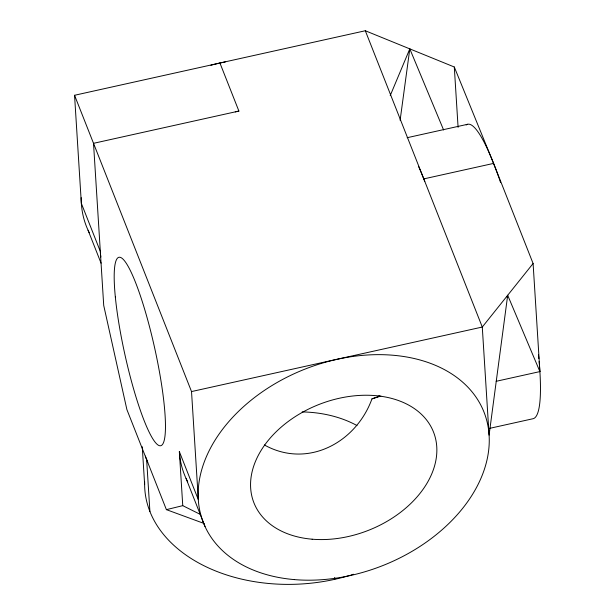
<?xml version="1.0" encoding="UTF-8"?>
<svg xmlns="http://www.w3.org/2000/svg" width="615" height="615" viewBox="0 0 615 615"><rect width="100%" height="100%" fill="white"/><g stroke="black" fill="none" stroke-linecap="round" stroke-linejoin="round"><path stroke-width="0.92" d="M496.167 381.3L539.901 371.591L507.69 295.269L489.086 435.128L482.283 327.042L365.31 30.75L74.553 95.279L81.349 203.365L100.322 251.412A150.806 105.649 -21.5 0 0 100.46 253.288M400.119 120.256L409.805 48.869L443.599 129.965M506.968 297.037L507.69 295.269M390.218 95.617L409.805 48.869M379.324 395.599L377.887 396.744L371.967 398.858C356.123 442.7 307.462 468.945 264.365 444.96M365.31 30.75L454.293 66.997L493.584 163.406L533.097 263.504L482.283 327.042L191.526 391.571L74.553 95.279M371.967 398.858L380.862 396.075M219.932 63.014L238.897 111.061L93.518 143.326L103.72 305.455L126.882 409.544L166.396 509.643L182.755 505.653L200.713 514.594M407.153 137.706L467.631 124.284M423.796 178.896L493.584 163.406M489.402 428.409L533.136 418.7A150.806 23.808 77.5 0 0 539.124 361.466M166.396 509.643L204.095 523.473M182.755 505.653L179.357 451.61L198.322 499.657L191.526 391.571M88.068 230.241L101.06 263.159M186.068 478.485L205.041 526.532M533.097 263.504L539.901 371.591M454.293 66.997L458.09 127.336M334.683 577.423L334.798 579.307M146.639 459.597L149.906 511.48M142.257 446.736L144.633 484.474M187.698 481.799A150.806 105.649 -21.5 0 1 179.357 451.61M147.723 462.203A150.806 104.95 -3.6 0 1 145.348 456.084M302.142 411.927A96.517 67.166 -3.6 0 1 356.992 425.549M353.44 574.241A150.806 104.95 -3.6 0 1 350.834 575.063M349.082 575.602A150.806 104.95 -3.6 0 1 144.663 481.722M100.875 257.024A150.806 105.649 -21.5 0 1 100.645 255.164M235.284 111.899A150.806 105.649 -21.5 0 1 238.897 111.061M418.7 166.757A150.806 23.808 77.5 0 1 424.765 181.379M89.267 232.731A150.806 105.649 -21.5 0 1 81.195 197.669M210.891 65.236A150.806 105.649 -21.5 0 1 225.367 61.884M466.185 124.968A150.806 23.808 77.5 0 1 498.796 177.397M499.088 178.219A150.806 23.808 77.5 0 1 500.541 182.432M538.494 354.87A150.806 23.808 77.5 0 1 538.863 358.576M294.354 579.599A150.806 105.649 -21.5 0 0 486.949 421.29A150.806 105.649 -21.5 0 0 249.805 401.28A150.806 105.649 -21.5 0 0 294.354 579.599M312.12 539.201A96.517 67.619 -21.5 0 0 435.382 437.888A96.517 67.619 -21.5 0 0 283.615 425.08A96.517 67.619 -21.5 0 0 312.12 539.201M115.336 297.022A96.517 15.237 77.5 0 0 158.685 445.391A96.517 15.237 77.5 0 0 145.494 312.12A96.517 15.237 77.5 0 0 115.336 297.022"/></g></svg>
